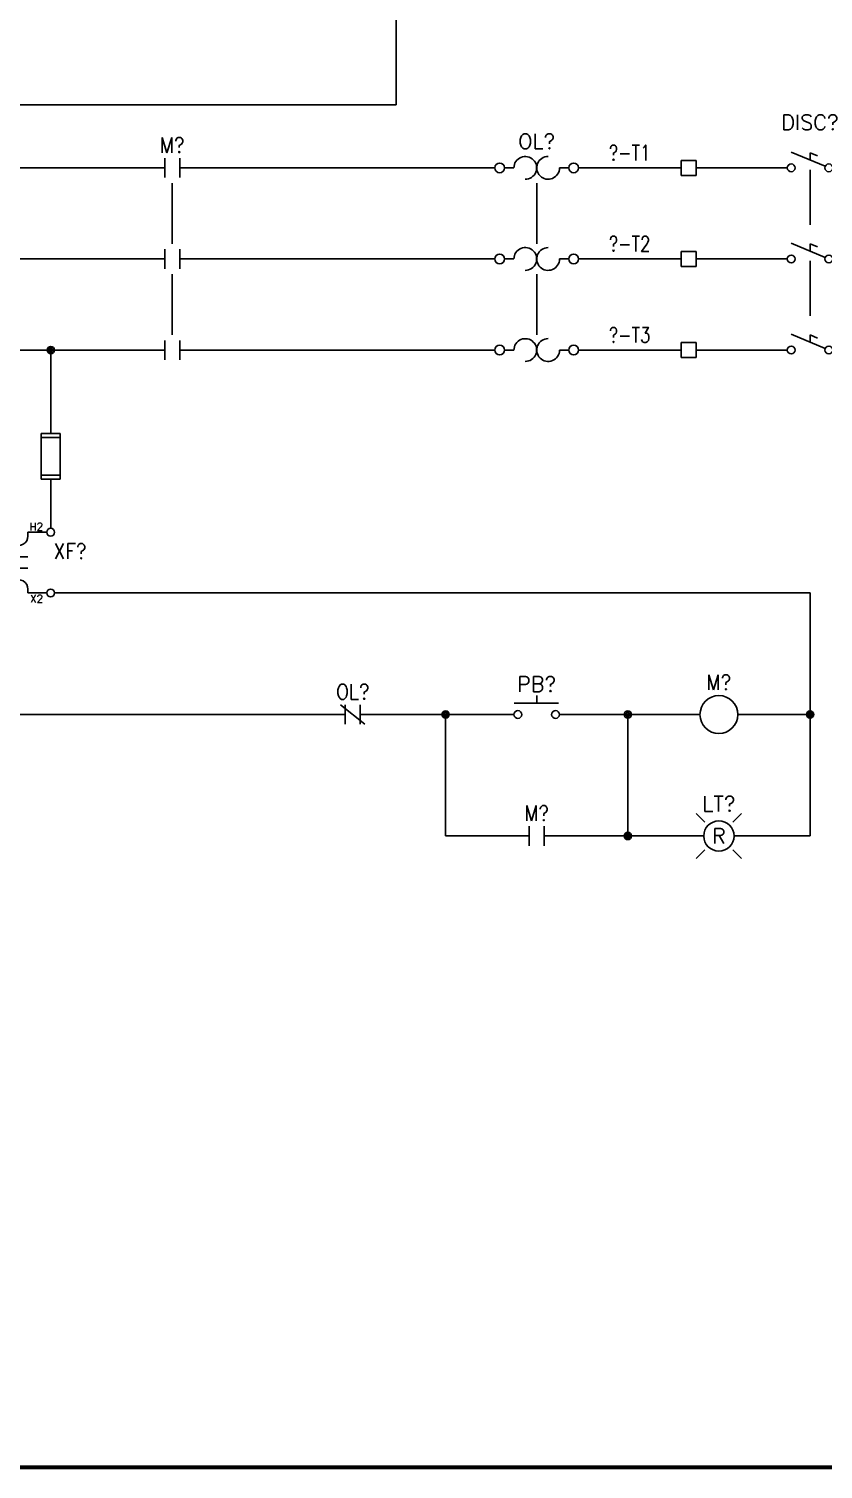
# Model space of a CAD drawing. Header units: inches. Extents: x 0 to 33.5, y 0 to 22.4.
# Drawn here: x 19.6 to 26.14, y 0.02 to 11.88 of the extents above; entities that cross this region are included whole.
import ezdxf
from ezdxf.enums import TextEntityAlignment as Align

# ---------------------------------------------------------------- set-up
doc = ezdxf.new("R2010")
doc.units = ezdxf.units.IN
doc.header["$MEASUREMENT"] = 0
for name, color, linetype in [('BLK_', 7, 'Continuous'), ('BRN_', 7, 'Continuous'), ('GRY_', 7, 'Continuous'), ('LINK', 9, 'Continuous'), ('MISC', 7, 'Continuous'), ('SYMS', 7, 'Continuous'), ('TAGS', 150, 'Continuous'), ('TERMS', 123, 'Continuous'), ('TITLE', 7, 'Continuous'), ('WIREFIXED', 7, 'Continuous'), ('WIRES', 7, 'Continuous'), ('XREF', 7, 'Continuous')]:
    doc.layers.add(name, color=color, linetype=linetype)
doc.styles.add('ITALIC', font='ITALIC')
doc.styles.add('SIMPLEX', font='SIMPLEX')
doc.styles.add('WD', font='romans.shx')

# ---------------------------------------------------------------- blocks, each defined once
blk = doc.blocks.new('NO_NUM_acade_title')
at = {"layer": 'TITLE', "const_width": 0.0312}
blk.add_lwpolyline([(30.594, 0.281), (30.594, 22.177), (30.344, 22.427), (0.281, 22.427), (0.031, 22.177), (0.031, 0.281), (0.281, 0.031), (30.344, 0.031)], close=True, dxfattribs=at)
at = {"layer": 'TITLE', "color": 1, "style": 'ITALIC'}
for tag, height, p in [('TITLE#1', 0.125, (32.156, 3.406)), ('TITLE#2', 0.125, (32.156, 3.204)), ('TITLE#3', 0.125, (32.156, 3.001)), ('TITLE#4', 0.125, (32.156, 2.799)), ('DWG#', 0.2, (32.156, 0.826))]:
    blk.add_attdef(tag, text='', height=height, dxfattribs=at).set_placement(p, align=Align.CENTER)
at = {"layer": 'TITLE', "color": 1, "style": 'SIMPLEX'}
blk.add_attdef('CAD#', (30.826, 1.958), '', height=0.0938, rotation=90, dxfattribs=at)
at = {"layer": 'TITLE', "color": 1}
for tag, p, height, style in [('ENGINEER', (31.237, 1.958), 0.0938, 'ITALIC'), ('CHKDBY', (32.424, 1.958), 0.0938, 'ITALIC'), ('JOB#', (31.464, 1.644), 0.0938, 'SIMPLEX'), ('DRAWNBY', (32.494, 1.644), 0.0938, 'ITALIC'), ('SCALE', (31.353, 1.344), 0.0938, 'SIMPLEX'), ('DATE', (32.408, 1.344), 0.0938, 'SIMPLEX'), ('SHTS', (32.532, 0.25), 0.2, 'ITALIC')]:
    blk.add_attdef(tag, p, '', height=height, dxfattribs=dict(at, style=style))
at = {"layer": 'TITLE', "color": 1, "style": 'ITALIC'}
blk.add_attdef('SH#', text='', height=0.2, dxfattribs=at).set_placement((31.881, 0.25), align=Align.RIGHT)
at = {"layer": 'TITLE', "color": 7, "flags": 9}
blk.add_attdef('WD_TB', (31.219, 0.031), '', height=0.125, dxfattribs=at)
blk = doc.blocks.new('HMS21')
at = {"linetype": 'Continuous'}
for p, q in [((-0.062, 0.08), (-0.062, -0.08)), ((0.062, 0.08), (0.062, -0.08))]:
    blk.add_line(p, q, dxfattribs=at)
at = {"style": 'WD'}
for tag, width, p in [('INST', 0.7, (0, 0.451)), ('LOC', 0.7, (0, 0.281)), ('TAG2', 0.9, (0, 0.125)), ('XREF', 0.7, (0, -0.297)), ('DESC1', 0.7, (0, -0.454)), ('DESC2', 0.7, (0, -0.61)), ('DESC3', 0.7, (0, -0.766))]:
    blk.add_attdef(tag, text='', height=0.125, dxfattribs=dict(at, width=width)).set_placement(p, align=Align.CENTER)
for tag, p in [('X2LINK', (0, 0.125)), ('X8LINK', (0, -0.125))]:
    blk.add_attdef(tag, p, '', height=0.01, dxfattribs=at)
for tag, p, height, flags in [('X4TERM01', (-0.062, 0), 0.0125, 1), ('X1TERM02', (0.062, 0), 0.0125, 1), ('FAMILY', (0.097, 0.053), 0.01, 9), ('CONTACT', (0.097, 0.036), 0.01, 1)]:
    blk.add_attdef(tag, p, '', height=height, dxfattribs=dict(at, flags=flags))
at = {"linetype": 'Continuous', "style": 'WD', "flags": 8}
blk.add_attdef('TERM01', text='', height=0.125, dxfattribs=at).set_placement((-0.125, -0.031), align=Align.TOP_RIGHT)
blk.add_attdef('TERM02', text='', height=0.125, dxfattribs=at).set_placement((0.125, -0.031), align=Align.TOP_LEFT)
blk = doc.blocks.new('WDDOT')
for radius in [0.03, 0.0187, 0.00929]:
    blk.add_circle((0, 0), radius)
blk = doc.blocks.new('HXF1')
for p, q in [((-0.469, 0), (-0.312, 0)), ((-0.312, 0), (-0.312, -0.031)), ((-0.156, 0), (-0.156, -0.031)), ((0, 0), (0, -0.031)), ((0.156, 0), (0.156, -0.031)), ((0.312, 0), (0.467, 0)), ((0.312, 0), (0.312, -0.031)), ((-0.312, -0.203), (0.312, -0.203)), ((-0.312, -0.297), (0.312, -0.297)), ((-0.312, -0.5), (-0.312, -0.469)), ((-0.156, -0.5), (-0.156, -0.469)), ((0, -0.5), (0, -0.469)), ((0.156, -0.5), (0.156, -0.469)), ((0.312, -0.5), (0.312, -0.469)), ((-0.469, -0.5), (-0.312, -0.5)), ((0.312, -0.5), (0.467, -0.5))]:
    blk.add_line(p, q)
for centre in [(-0.501, 0), (0.499, 0), (-0.501, -0.5), (0.499, -0.5)]:
    blk.add_circle(centre, 0.0322)
for centre, start, end in [((-0.234, -0.031), 180, 0.001), ((-0.078, -0.031), 180, 0.001), ((0.078, -0.031), 180, 0.001), ((0.234, -0.031), 180, 0.001), ((-0.234, -0.469), 0.001, 180.002), ((-0.078, -0.469), 0.001, 180.002), ((0.078, -0.469), 0.001, 180.002), ((0.234, -0.469), 0.001, 180.002)]:
    blk.add_arc(centre, 0.0781, start, end)
at = {"style": 'WD', "width": 0.7}
for tag, p in [('INST', (-0.591, 0.006)), ('LOC', (-0.591, -0.164)), ('DESC1', (-0.591, -0.32)), ('DESC2', (-0.591, -0.476))]:
    blk.add_attdef(tag, text='', height=0.125, dxfattribs=at).set_placement(p, align=Align.RIGHT)
at = {"linetype": 'Continuous', "style": 'WD', "flags": 8}
for tag, p in [('TERM03', (-0.031, 0.016)), ('TERM02', (0.438, 0.016))]:
    blk.add_attdef(tag, text='', height=0.125, dxfattribs=at).set_placement(p, align=Align.RIGHT)
blk.add_attdef('TERM01', (-0.438, 0.016), '', height=0.125, dxfattribs=at)
at = {"style": 'WD'}
for tag, p, height, flags in [('X4TERM01', (-0.533, 0), 0.0125, 1), ('X2TERM01', (-0.501, 0.032), 0.0125, 1), ('X2TERM03', (0, 0.009), 0.0125, 1), ('X2TERM02', (0.499, 0.032), 0.0125, 1), ('X1TERM02', (0.531, 0), 0.0125, 1), ('FAMILY', (0.46, -0.247), 0.01, 9), ('X4TERM04', (-0.533, -0.5), 0.0125, 1), ('X8TERM04', (-0.501, -0.532), 0.0125, 1), ('X8TERM06', (0, -0.507), 0.0125, 1), ('X8TERM05', (0.499, -0.532), 0.0125, 1), ('X1TERM05', (0.531, -0.5), 0.0125, 1)]:
    blk.add_attdef(tag, p, '', height=height, dxfattribs=dict(at, flags=flags))
blk.add_attdef('TAG1', (0.524, -0.219), '', height=0.125, dxfattribs=at)
at = {"linetype": 'Continuous', "style": 'WD', "flags": 9}
for tag, p in [('ASSYCODE', (0.487, -0.313)), ('MFG', (0.484, -0.295)), ('CAT', (0.485, -0.275))]:
    blk.add_attdef(tag, text='', height=0.01, dxfattribs=at).set_placement(p, align=Align.CENTER)
at = {"style": 'WD', "width": 0.7}
blk.add_attdef('RATING1', (0.556, -0.375), '', height=0.125, dxfattribs=at)
at = {"linetype": 'Continuous', "style": 'WD', "flags": 8}
for tag, p in [('TERM06', (-0.031, -0.516)), ('TERM05', (0.438, -0.516))]:
    blk.add_attdef(tag, text='', height=0.125, dxfattribs=at).set_placement(p, align=Align.TOP_RIGHT)
blk.add_attdef('TERM04', text='', height=0.125, dxfattribs=at).set_placement((-0.438, -0.516), align=Align.TOP_LEFT)
blk = doc.blocks.new('VFU2')
for p, q in [((-0.078, -0.188), (-0.078, 0.188)), ((-0.078, 0.188), (0.078, 0.188)), ((-0.078, 0.156), (0.078, 0.156)), ((0.078, 0.188), (0.078, -0.188)), ((-0.078, -0.156), (0.078, -0.156)), ((0.078, -0.188), (-0.078, -0.188))]:
    blk.add_line(p, q)
at = {"style": 'WD', "width": 0.7}
for tag, p in [('INST', (0.156, 0.359)), ('LOC', (0.156, 0.203)), ('TAG2', (0.156, 0.047)), ('DESC1', (0.156, -0.172)), ('DESC2', (0.156, -0.328)), ('DESC3', (0.156, -0.484))]:
    blk.add_attdef(tag, p, '', height=0.125, dxfattribs=at)
at = {"linetype": 'Continuous', "style": 'WD', "width": 0.7, "flags": 8}
blk.add_attdef('TERM01', text='', height=0.1, dxfattribs=at).set_placement((-0.055, 0.207), align=Align.RIGHT)
at = {"style": 'WD', "width": 0.7}
blk.add_attdef('RATING1', text='', height=0.0938, rotation=90, dxfattribs=at).set_placement((0, 0), align=Align.MIDDLE_CENTER)
at = {"color": 7, "style": 'WD', "flags": 1}
for tag, p in [('X2TERM01', (0, 0.188)), ('X8TERM02', (0, -0.188))]:
    blk.add_attdef(tag, p, '', height=0.01, dxfattribs=at)
at = {"linetype": 'Continuous', "style": 'WD', "flags": 9}
for tag, p in [('ASSYCODE', (-0.156, 0.063)), ('MFG', (-0.156, -0.105)), ('CAT', (-0.156, -0.085))]:
    blk.add_attdef(tag, text='', height=0.01, dxfattribs=at).set_placement(p, align=Align.CENTER)
at = {"color": 7, "style": 'WD'}
for tag, p in [('X4LINK', (-0.125, 0)), ('X1LINK', (0.141, 0))]:
    blk.add_attdef(tag, p, '', height=0.01, dxfattribs=at)
at = {"style": 'WD', "flags": 9}
blk.add_attdef('FAMILY', text='', height=0.01, dxfattribs=at).set_placement((-0.08, -0.036), align=Align.RIGHT)
at = {"linetype": 'Continuous', "style": 'WD', "width": 0.7, "flags": 8}
blk.add_attdef('TERM02', text='', height=0.1, dxfattribs=at).set_placement((-0.041, -0.213), align=Align.TOP_RIGHT)
blk = doc.blocks.new('HMS1')
blk.add_circle((0, 0), 0.156)
at = {"style": 'WD'}
for tag, width, p in [('INST', 0.7, (0.006, 0.528)), ('LOC', 0.7, (0.006, 0.359)), ('TAG1', 0.9, (0, 0.202))]:
    blk.add_attdef(tag, text='', height=0.125, dxfattribs=dict(at, width=width)).set_placement(p, align=Align.CENTER)
at = {"linetype": 'Continuous', "style": 'WD', "flags": 9}
blk.add_attdef('ASSYCODE', text='', height=0.01, dxfattribs=at).set_placement((0, 0.113), align=Align.CENTER)
at = {"style": 'WD', "flags": 9}
blk.add_attdef('FAMILY', text='', height=0.01, dxfattribs=at).set_placement((-0.005, 0.17), align=Align.CENTER)
at = {"linetype": 'Continuous', "style": 'WD', "flags": 1}
for tag, p in [('MFG', (0, 0.14)), ('CAT', (0, 0.159))]:
    blk.add_attdef(tag, text='', height=0.01, dxfattribs=at).set_placement(p, align=Align.MIDDLE)
at = {"style": 'WD'}
for tag, p, width in [('DESC1', (1.126, 0.076), 0.9), ('DESC2', (1.126, -0.081), 0.9), ('DESC3', (1.126, -0.237), 0.9), ('XREFNO', (1.359, -0.393), 0.8), ('XREFNC', (1.359, -0.549), 0.8)]:
    blk.add_attdef(tag, p, '', height=0.125, dxfattribs=dict(at, width=width))
at = {"style": 'WD', "flags": 1}
for tag, p in [('X4TERM01', (-0.156, 0)), ('X1TERM02', (0.156, 0))]:
    blk.add_attdef(tag, p, '', height=0.0125, dxfattribs=at)
at = {"linetype": 'Continuous', "style": 'WD'}
blk.add_attdef('TERM01', text='', height=0.125, dxfattribs=at).set_placement((-0.2, -0.035), align=Align.TOP_RIGHT)
blk.add_attdef('TERM02', text='', height=0.125, dxfattribs=at).set_placement((0.2, -0.035), align=Align.TOP_LEFT)
at = {"style": 'WD', "width": 0.8, "flags": 8}
for tag, p in [('NO', (1.126, -0.393)), ('NC', (1.126, -0.549))]:
    blk.add_attdef(tag, p, '', height=0.125, dxfattribs=at)
blk = doc.blocks.new('HOL22')
at = {"linetype": 'Continuous'}
for p, q in [((-0.1, 0.08), (0.1, -0.08)), ((-0.062, 0.08), (-0.062, -0.08)), ((0.062, 0.08), (0.062, -0.08))]:
    blk.add_line(p, q, dxfattribs=at)
at = {"style": 'WD'}
for tag, width, p in [('INST', 0.7, (0, 0.451)), ('LOC', 0.7, (0, 0.281)), ('TAG2', 0.9, (0, 0.125)), ('XREF', 0.7, (0, -0.297)), ('DESC1', 0.7, (0, -0.449)), ('DESC2', 0.7, (0, -0.606))]:
    blk.add_attdef(tag, text='', height=0.125, dxfattribs=dict(at, width=width)).set_placement(p, align=Align.CENTER)
for tag, p in [('X2LINK', (0, 0.25)), ('X8LINK', (0, -0.172))]:
    blk.add_attdef(tag, p, '', height=0.01, dxfattribs=at)
for tag, p, height, flags in [('X4TERM01', (-0.062, 0), 0.0125, 1), ('X1TERM02', (0.062, 0), 0.0125, 1), ('FAMILY', (0.097, 0.053), 0.01, 9), ('CONTACT', (0.097, 0.036), 0.01, 1)]:
    blk.add_attdef(tag, p, '', height=height, dxfattribs=dict(at, flags=flags))
at = {"linetype": 'Continuous', "style": 'WD', "flags": 8}
blk.add_attdef('TERM01', text='', height=0.125, dxfattribs=at).set_placement((-0.125, -0.016), align=Align.TOP_RIGHT)
blk.add_attdef('TERM02', text='', height=0.125, dxfattribs=at).set_placement((0.125, -0.016), align=Align.TOP_LEFT)
blk = doc.blocks.new('HPB11')
for p, q in [((0, 0.156), (0, 0.094)), ((-0.185, 0.094), (0.18, 0.094))]:
    blk.add_line(p, q)
for centre in [(-0.155, 0), (0.155, 0)]:
    blk.add_circle(centre, 0.0322)
at = {"style": 'WD', "width": 0.7}
for tag, p in [('INST', (0, 0.826)), ('LOC', (0, 0.656)), ('DESC1', (0, 0.5)), ('DESC2', (0, 0.344)), ('XREF', (0, -0.219))]:
    blk.add_attdef(tag, text='', height=0.125, dxfattribs=at).set_placement(p, align=Align.CENTER)
at = {"style": 'WD'}
blk.add_attdef('TAG1', text='', height=0.125, dxfattribs=at).set_placement((0, 0.188), align=Align.CENTER)
for tag, p in [('X2LINK', (0, 0.219)), ('X8LINK', (0, 0))]:
    blk.add_attdef(tag, p, '', height=0.01, dxfattribs=at)
for tag, p, height, flags in [('FAMILY', (0.205, 0.152), 0.01, 9), ('CONTACT', (0.205, 0.136), 0.01, 1), ('X4TERM01', (-0.188, 0), 0.0125, 1), ('X1TERM02', (0.188, 0), 0.0125, 1)]:
    blk.add_attdef(tag, p, '', height=height, dxfattribs=dict(at, flags=flags))
at = {"linetype": 'Continuous', "style": 'WD', "flags": 9}
for tag, p in [('ASSYCODE', (0.23, 0.071)), ('MFG', (0.228, 0.089)), ('CAT', (0.23, 0.108))]:
    blk.add_attdef(tag, text='', height=0.01, dxfattribs=at).set_placement(p, align=Align.CENTER)
at = {"linetype": 'Continuous', "style": 'WD', "flags": 8}
blk.add_attdef('TERM01', text='', height=0.125, dxfattribs=at).set_placement((-0.25, -0.031), align=Align.TOP_RIGHT)
blk.add_attdef('TERM02', text='', height=0.125, dxfattribs=at).set_placement((0.25, -0.031), align=Align.TOP_LEFT)
blk = doc.blocks.new('HLT1R')
for p, q in [((-0.115, 0.115), (-0.186, 0.186)), ((0.115, 0.115), (0.186, 0.186)), ((-0.115, -0.115), (-0.186, -0.186)), ((0.115, -0.115), (0.186, -0.186))]:
    blk.add_line(p, q)
blk.add_circle((0, 0), 0.125)
at = {"style": 'WD', "width": 0.7}
for tag, p in [('INST', (0.006, 0.528)), ('LOC', (0.006, 0.359))]:
    blk.add_attdef(tag, text='', height=0.125, dxfattribs=at).set_placement(p, align=Align.CENTER)
at = {"style": 'WD'}
blk.add_attdef('TAG1', text='', height=0.125, dxfattribs=at).set_placement((0, 0.202), align=Align.CENTER)
at = {"style": 'WD', "flags": 9}
blk.add_attdef('FAMILY', text='', height=0.01, dxfattribs=at).set_placement((-0.005, 0.161), align=Align.CENTER)
at = {"linetype": 'Continuous', "style": 'WD', "flags": 1}
for tag, p in [('MFG', (0, 0.121)), ('CAT', (0, 0.14))]:
    blk.add_attdef(tag, text='', height=0.01, dxfattribs=at).set_placement(p, align=Align.MIDDLE)
at = {"style": 'WD'}
for tag, p, width in [('DESC1', (1.125, 0), 0.9), ('WDTAGALT', (1.125, -0.312), 0.7)]:
    blk.add_attdef(tag, p, '', height=0.125, dxfattribs=dict(at, width=width))
blk.add_attdef('COLOR', text='', height=0.125, dxfattribs=at).set_placement((0, 0), align=Align.MIDDLE)
at = {"style": 'WD', "flags": 1}
for tag, p in [('X4TERM01', (-0.125, 0)), ('X1TERM02', (0.125, 0))]:
    blk.add_attdef(tag, p, '', height=0.0125, dxfattribs=at)
at = {"linetype": 'Continuous', "style": 'WD', "flags": 9}
blk.add_attdef('ASSYCODE', text='', height=0.01, dxfattribs=at).set_placement((-0.003, 0.098), align=Align.CENTER)
at = {"linetype": 'Continuous', "style": 'WD', "flags": 8}
blk.add_attdef('TERM01', text='', height=0.125, dxfattribs=at).set_placement((-0.175, -0.031), align=Align.TOP_RIGHT)
blk.add_attdef('TERM02', text='', height=0.125, dxfattribs=at).set_placement((0.175, -0.031), align=Align.TOP_LEFT)
at = {"style": 'WD', "width": 0.9}
blk.add_attdef('DESC2', text='', height=0.125, dxfattribs=at).set_placement((1.125, -0.031), align=Align.TOP_LEFT)
blk = doc.blocks.new('HOL1')
for p, q in [((-0.264, 0), (-0.188, 0)), ((0.188, 0), (0.264, 0))]:
    blk.add_line(p, q)
at = {"linetype": 'Continuous'}
for centre in [(-0.304, 0), (0.304, 0)]:
    blk.add_circle(centre, 0.04, dxfattribs=at)
for centre, start, end in [((-0.094, 0), 270.001, 180.002), ((0.094, 0), 90, 0.001)]:
    blk.add_arc(centre, 0.0938, start, end)
at = {"style": 'WD', "width": 0.7}
for tag, p in [('INST', (0, 0.795)), ('LOC', (0, 0.625)), ('DESC1', (0, 0.469)), ('DESC2', (0, 0.312)), ('RATING1', (0, -0.266))]:
    blk.add_attdef(tag, text='', height=0.125, dxfattribs=at).set_placement(p, align=Align.CENTER)
at = {"style": 'WD'}
blk.add_attdef('TAG1', text='', height=0.125, dxfattribs=at).set_placement((0, 0.156), align=Align.CENTER)
for tag, p in [('X2LINK', (0, 0.125)), ('X8LINK', (0, -0.125))]:
    blk.add_attdef(tag, p, '', height=0.01, dxfattribs=at)
for tag, p, height, flags in [('FAMILY', (0.205, 0.152), 0.01, 9), ('X4TERM01', (-0.344, 0), 0.0125, 1), ('X1TERM02', (0.344, 0), 0.0125, 1)]:
    blk.add_attdef(tag, p, '', height=height, dxfattribs=dict(at, flags=flags))
at = {"linetype": 'Continuous', "style": 'WD', "flags": 9}
for tag, p in [('ASSYCODE', (0.219, 0.062)), ('MFG', (0.228, 0.089)), ('CAT', (0.23, 0.108))]:
    blk.add_attdef(tag, text='', height=0.01, dxfattribs=at).set_placement(p, align=Align.CENTER)
at = {"linetype": 'Continuous', "style": 'WD', "flags": 8}
blk.add_attdef('TERM01', text='', height=0.125, dxfattribs=at).set_placement((-0.406, -0.031), align=Align.TOP_RIGHT)
blk.add_attdef('TERM02', text='', height=0.125, dxfattribs=at).set_placement((0.406, -0.031), align=Align.TOP_LEFT)
blk = doc.blocks.new('HOL2')
for p, q in [((-0.264, 0), (-0.188, 0)), ((0.188, 0), (0.264, 0))]:
    blk.add_line(p, q)
at = {"linetype": 'Continuous'}
for centre in [(-0.304, 0), (0.304, 0)]:
    blk.add_circle(centre, 0.04, dxfattribs=at)
for centre, start, end in [((-0.094, 0), 270.001, 180.002), ((0.094, 0), 90, 0.001)]:
    blk.add_arc(centre, 0.0938, start, end)
at = {"style": 'WD', "width": 0.7}
for tag, p in [('INST', (0, 0.81)), ('LOC', (0, 0.641)), ('DESC1', (0, 0.484)), ('DESC2', (0, 0.328))]:
    blk.add_attdef(tag, text='', height=0.125, dxfattribs=at).set_placement(p, align=Align.CENTER)
at = {"style": 'WD'}
blk.add_attdef('TAG2', text='', height=0.125, dxfattribs=at).set_placement((0, 0.172), align=Align.CENTER)
for tag, p in [('X2LINK', (0, 0.125)), ('X8LINK', (0, -0.125))]:
    blk.add_attdef(tag, p, '', height=0.01, dxfattribs=at)
for tag, p, height, flags in [('FAMILY', (0.205, 0.152), 0.01, 9), ('X4TERM01', (-0.344, 0), 0.0125, 1), ('X1TERM02', (0.344, 0), 0.0125, 1)]:
    blk.add_attdef(tag, p, '', height=height, dxfattribs=dict(at, flags=flags))
at = {"linetype": 'Continuous', "style": 'WD', "flags": 8}
blk.add_attdef('TERM01', text='', height=0.125, dxfattribs=at).set_placement((-0.406, -0.016), align=Align.TOP_RIGHT)
blk.add_attdef('TERM02', text='', height=0.125, dxfattribs=at).set_placement((0.406, -0.016), align=Align.TOP_LEFT)
blk = doc.blocks.new('HT0001')
for p, q in [((-0.062, 0.062), (0.062, 0.062)), ((-0.062, -0.062), (-0.062, 0.062)), ((0.062, 0.062), (0.062, -0.062)), ((0.062, -0.062), (-0.062, -0.062))]:
    blk.add_line(p, q)
at = {"style": 'WD'}
for tag, p, width in [('INST', (0.062, 0.42), 0.7), ('LOC', (0.062, 0.25), 0.7), ('DESC1', (0.05, -0.385), 0.8)]:
    blk.add_attdef(tag, p, '', height=0.125, dxfattribs=dict(at, width=width))
at = {"linetype": 'Continuous', "style": 'WD'}
for tag, p, height, width, flags in [('TERM01', (0.062, 0.094), 0.125, 0.8, 8), ('TAGSTRIP', (0.05, -0.229), 0.125, 0.9, 8), ('CAT', (0.213, -0.406), 0.109, 0.8, 1), ('DESC2', (0.05, -0.541), 0.125, 0.8, 8), ('DESC3', (0.05, -0.698), 0.125, 0.8, 8)]:
    blk.add_attdef(tag, p, '', height=height, dxfattribs=dict(at, width=width, flags=flags))
at = {"style": 'WD', "flags": 1}
for tag, p, height in [('X4TERM01', (-0.062, 0), 0.0125), ('X4TERMDESC01', (-0.055, -0.023), 0.025), ('X2TERMDESC01', (-0.006, 0.029), 0.025), ('STRIPSEQ', (0, 0), 0.00125), ('X2TERM01', (0, 0.062), 0.0125), ('X2PIN01', (0.033, 0.084), 0.0125), ('X1TERMDESC01', (0.039, 0.007), 0.025), ('X1TERM01', (0.062, 0), 0.0125), ('X1PIN01', (0.087, 0.016), 0.0125), ('X4PIN01', (-0.114, -0.038), 0.0125), ('LINKTERM', (0, -0.002), 0.00125), ('X8TERM01', (0, -0.062), 0.0125), ('X8TERMDESC01', (0, -0.054), 0.025), ('X8PIN01', (0.026, -0.096), 0.0125)]:
    blk.add_attdef(tag, p, '', height=height, dxfattribs=at)
at = {"linetype": 'Continuous', "style": 'WD', "width": 0.8, "flags": 1}
blk.add_attdef('MFG', text='', height=0.109, dxfattribs=at).set_placement((0.088, -0.406), align=Align.RIGHT)
at = {"style": 'WD', "width": 0.7, "flags": 1}
blk.add_attdef('ASSYCODE', (0.062, -0.281), '', height=0.01, dxfattribs=at)
blk = doc.blocks.new('HDS11')
for p, q in [((0.126, 0.013), (-0.156, 0.13)), ((0, 0.065), (0, 0.125)), ((0.062, 0.099), (0, 0.125))]:
    blk.add_line(p, q)
for centre in [(-0.155, 0), (0.155, 0)]:
    blk.add_circle(centre, 0.0322)
at = {"style": 'WD', "width": 0.7}
for tag, p in [('INST', (0, 0.625)), ('LOC', (0, 0.469)), ('RATING1', (0, 0.156)), ('XREF', (0, -0.236)), ('DESC1', (0, -0.406)), ('DESC2', (0, -0.562))]:
    blk.add_attdef(tag, text='', height=0.125, dxfattribs=at).set_placement(p, align=Align.CENTER)
at = {"style": 'WD'}
blk.add_attdef('TAG1', text='', height=0.125, dxfattribs=at).set_placement((0, 0.312), align=Align.CENTER)
for tag, p in [('X2LINK', (0, 0.438)), ('X8LINK', (0, -0.016))]:
    blk.add_attdef(tag, p, '', height=0.01, dxfattribs=at)
for tag, p, height, flags in [('FAMILY', (0.206, 0.131), 0.01, 9), ('X4TERM01', (-0.188, 0), 0.0125, 1), ('X1TERM02', (0.188, 0), 0.0125, 1), ('CONTACT', (0.206, 0.04), 0.01, 9)]:
    blk.add_attdef(tag, p, '', height=height, dxfattribs=dict(at, flags=flags))
at = {"linetype": 'Continuous', "style": 'WD', "flags": 9}
for tag, p in [('ASSYCODE', (0.219, 0.062)), ('MFG', (0.228, 0.089)), ('CAT', (0.23, 0.108))]:
    blk.add_attdef(tag, text='', height=0.01, dxfattribs=at).set_placement(p, align=Align.CENTER)
at = {"linetype": 'Continuous', "style": 'WD', "flags": 8}
blk.add_attdef('TERM01', text='', height=0.125, dxfattribs=at).set_placement((-0.25, -0.031), align=Align.TOP_RIGHT)
blk.add_attdef('TERM02', text='', height=0.125, dxfattribs=at).set_placement((0.25, -0.031), align=Align.TOP_LEFT)
blk = doc.blocks.new('HDS21')
for p, q in [((0.126, 0.013), (-0.156, 0.13)), ((0, 0.065), (0, 0.125)), ((0.062, 0.099), (0, 0.125))]:
    blk.add_line(p, q)
for centre in [(-0.155, 0), (0.155, 0)]:
    blk.add_circle(centre, 0.0322)
at = {"style": 'WD', "width": 0.7}
for tag, p in [('INST', (0, 0.625)), ('LOC', (0, 0.469)), ('RATING1', (0, 0.156)), ('XREF', (0, -0.236)), ('DESC1', (0, -0.406)), ('DESC2', (0, -0.562))]:
    blk.add_attdef(tag, text='', height=0.125, dxfattribs=at).set_placement(p, align=Align.CENTER)
at = {"style": 'WD'}
blk.add_attdef('TAG2', text='', height=0.125, dxfattribs=at).set_placement((0, 0.312), align=Align.CENTER)
for tag, p in [('X2LINK', (0, 0.281)), ('X8LINK', (0, -0.016))]:
    blk.add_attdef(tag, p, '', height=0.01, dxfattribs=at)
for tag, p, height, flags in [('FAMILY', (0.206, 0.131), 0.01, 9), ('X4TERM01', (-0.188, 0), 0.0125, 1), ('X1TERM02', (0.188, 0), 0.0125, 1), ('CONTACT', (0.206, 0.103), 0.01, 9)]:
    blk.add_attdef(tag, p, '', height=height, dxfattribs=dict(at, flags=flags))
at = {"linetype": 'Continuous', "style": 'WD', "flags": 8}
blk.add_attdef('TERM01', text='', height=0.125, dxfattribs=at).set_placement((-0.25, -0.031), align=Align.TOP_RIGHT)
blk.add_attdef('TERM02', text='', height=0.125, dxfattribs=at).set_placement((0.25, -0.031), align=Align.TOP_LEFT)
blk = doc.blocks.new('WD_WNH')
at = {"linetype": 'Continuous', "style": 'WD', "width": 0.8}
blk.add_attdef('WIRENO', text='', height=0.125, dxfattribs=at).set_placement((0, 0.062), align=Align.CENTER)
at = {"style": 'WD', "flags": 1}
for tag, p in [('W01USER', (0, 0.078)), ('W02USER', (0, 0.07)), ('W03USER', (0, 0.062)), ('W04USER', (0, 0.055)), ('W05USER', (0, 0.047)), ('W06USER', (0, 0.039)), ('W07USER', (0, 0.031)), ('W08USER', (0, 0.023)), ('W09USER', (0, 0.016)), ('W10USER', (0, 0.008))]:
    blk.add_attdef(tag, text='', height=0.005, dxfattribs=at).set_placement(p, align=Align.CENTER)

msp = doc.modelspace()

# ---------------------------------------------------------------- linework, layer by layer
at = {"layer": 'BLK_'}
msp.add_line((25.845, 9.98), (25.095, 9.98), dxfattribs=at)
at = {"layer": 'BRN_'}
msp.add_line((25.845, 10.73), (25.095, 10.73), dxfattribs=at)
at = {"layer": 'GRY_'}
msp.add_line((25.095, 9.23), (25.845, 9.23), dxfattribs=at)
at = {"layer": 'LINK'}
for points in [[(26.033, 10.714), (26.033, 10.261)], [(20.783, 10.605), (20.783, 10.105)], [(23.783, 10.605), (23.783, 10.105)], [(26.033, 9.964), (26.033, 9.511)], [(20.783, 9.855), (20.783, 9.355)], [(23.783, 9.855), (23.783, 9.355)]]:
    msp.add_lwpolyline(points, dxfattribs=at)
at = {"layer": 'WIRES'}
for p, q in [((22.625, 11.25), (22.625, 19)), ((16, 11.25), (22.625, 11.25)), ((20.72, 10.73), (17.908, 10.73)), ((23.439, 10.73), (20.845, 10.73)), ((24.97, 10.73), (24.126, 10.73)), ((20.72, 9.98), (17.908, 9.98)), ((23.439, 9.98), (20.845, 9.98)), ((24.97, 9.98), (24.126, 9.98)), ((17.908, 9.23), (20.72, 9.23)), ((19.783, 9.23), (19.783, 8.542)), ((20.845, 9.23), (23.439, 9.23)), ((24.126, 9.23), (24.97, 9.23)), ((19.783, 8.167), (19.783, 7.759)), ((26.033, 7.23), (19.814, 7.23)), ((26.033, 5.23), (26.033, 7.23)), ((19.22, 6.23), (22.206, 6.23)), ((22.331, 6.23), (23.595, 6.23)), ((23.033, 5.23), (23.033, 6.23)), ((23.97, 6.23), (25.126, 6.23)), ((24.533, 5.23), (24.533, 6.23)), ((25.439, 6.23), (26.033, 6.23)), ((23.033, 5.23), (23.72, 5.23)), ((23.845, 5.23), (25.158, 5.23)), ((25.408, 5.23), (26.033, 5.23))]:
    msp.add_line(p, q, dxfattribs=at)

# ---------------------------------------------------------------- block references
msp.add_blockref('NO_NUM_acade_title', (0, 0))
at = {"layer": 'SYMS'}
ref = msp.add_blockref('HDS11', (26.033, 10.73), dxfattribs=at)
ref.add_attrib('TAG1', 'DISC?', dxfattribs={"layer": 'TAGS', "height": 0.125, "style": 'WD'}).set_placement((26.033, 11.042), align=Align.CENTER)
ref = msp.add_blockref('HMS21', (20.783, 10.73), dxfattribs=at)
ref.add_attrib('TAG2', 'M?', dxfattribs={"layer": 'TAGS', "height": 0.125, "style": 'WD', "width": 0.9}).set_placement((20.783, 10.855), align=Align.CENTER)
ref = msp.add_blockref('HOL1', (23.783, 10.73), dxfattribs=at)
ref.add_attrib('TAG1', 'OL?', dxfattribs={"layer": 'TAGS', "height": 0.125, "style": 'WD'}).set_placement((23.783, 10.886), align=Align.CENTER)
for name, p in [('HT0001', (25.033, 10.73)), ('HOL2', (23.783, 9.98)), ('HDS21', (26.033, 9.98)), ('HMS21', (20.783, 9.98)), ('HT0001', (25.033, 9.98)), ('WDDOT', (19.783, 9.23)), ('HMS21', (20.783, 9.23)), ('HOL2', (23.783, 9.23)), ('HT0001', (25.033, 9.23)), ('HDS21', (26.033, 9.23)), ('VFU2', (19.783, 8.355)), ('WDDOT', (23.033, 6.229)), ('WDDOT', (24.533, 6.229)), ('WDDOT', (26.033, 6.229)), ('WDDOT', (24.533, 5.229))]:
    msp.add_blockref(name, p, dxfattribs=at)
ref = msp.add_blockref('HXF1', (19.283, 7.73), dxfattribs=at)
ref.add_attrib('TERM04', 'X1', dxfattribs={"layer": 'TERMS', "linetype": 'Continuous', "height": 0.0625, "style": 'WD', "flags": 8}).set_placement((18.845, 7.214), align=Align.TOP_LEFT)
ref.add_attrib('TERM05', 'X2', dxfattribs={"layer": 'TERMS', "linetype": 'Continuous', "height": 0.0625, "style": 'WD', "flags": 8}).set_placement((19.72, 7.214), align=Align.TOP_RIGHT)
ref.add_attrib('TAG1', 'XF?', (19.807, 7.511), dxfattribs={"layer": 'TAGS', "height": 0.125, "style": 'WD', "width": 0.9})
ref.add_attrib('TERM02', 'H2', dxfattribs={"layer": 'TERMS', "linetype": 'Continuous', "height": 0.0625, "style": 'WD', "flags": 8}).set_placement((19.72, 7.745), align=Align.RIGHT)
ref.add_attrib('TERM01', 'H1', (18.845, 7.745), dxfattribs={"layer": 'TERMS', "linetype": 'Continuous', "height": 0.0625, "style": 'WD', "flags": 8})
ref = msp.add_blockref('HPB11', (23.783, 6.229), dxfattribs=at)
ref.add_attrib('TAG1', 'PB?', dxfattribs={"layer": 'TAGS', "height": 0.125, "style": 'WD'}).set_placement((23.783, 6.417), align=Align.CENTER)
ref = msp.add_blockref('HMS1', (25.283, 6.229), dxfattribs=at)
ref.add_attrib('NC', 'NC', (26.409, 5.68), dxfattribs={"layer": 'MISC', "height": 0.125, "style": 'WD', "width": 0.8, "flags": 8})
ref.add_attrib('NO', 'NO', (26.409, 5.836), dxfattribs={"layer": 'MISC', "height": 0.125, "style": 'WD', "width": 0.8, "flags": 8})
ref.add_attrib('XREFNO', '?,?,?,?', (26.642, 5.836), dxfattribs={"layer": 'XREF', "height": 0.125, "style": 'WD', "width": 0.8})
ref.add_attrib('TAG1', 'M?', dxfattribs={"layer": 'TAGS', "height": 0.125, "style": 'WD', "width": 0.9}).set_placement((25.283, 6.432), align=Align.CENTER)
ref = msp.add_blockref('HOL22', (22.269, 6.229), dxfattribs=at)
ref.add_attrib('TAG2', 'OL?', dxfattribs={"layer": 'TAGS', "height": 0.125, "style": 'WD', "width": 0.9}).set_placement((22.269, 6.354), align=Align.CENTER)
ref = msp.add_blockref('HMS21', (23.783, 5.229), dxfattribs=at)
ref.add_attrib('TAG2', 'M?', dxfattribs={"layer": 'TAGS', "height": 0.125, "style": 'WD', "width": 0.9}).set_placement((23.783, 5.354), align=Align.CENTER)
ref = msp.add_blockref('HLT1R', (25.283, 5.229), dxfattribs=at)
ref.add_attrib('TAG1', 'LT?', dxfattribs={"layer": 'TAGS', "height": 0.125, "style": 'WD'}).set_placement((25.283, 5.432), align=Align.CENTER)
ref.add_attrib('COLOR', 'R', dxfattribs={"layer": 'MISC', "height": 0.125, "style": 'WD'}).set_placement((25.283, 5.229), align=Align.MIDDLE)
at = {"layer": 'WIREFIXED'}
ref = msp.add_blockref('WD_WNH', (24.548, 10.73), dxfattribs=at)
ref.add_attrib('WIRENOF', '?-T1', dxfattribs={"linetype": 'Continuous', "height": 0.125, "style": 'WD', "width": 0.8}).set_placement((24.548, 10.792), align=Align.CENTER)
ref = msp.add_blockref('WD_WNH', (24.548, 9.98), dxfattribs=at)
ref.add_attrib('WIRENOF', '?-T2', dxfattribs={"linetype": 'Continuous', "height": 0.125, "style": 'WD', "width": 0.8}).set_placement((24.548, 10.042), align=Align.CENTER)
ref = msp.add_blockref('WD_WNH', (24.548, 9.23), dxfattribs=at)
ref.add_attrib('WIRENOF', '?-T3', dxfattribs={"linetype": 'Continuous', "height": 0.125, "style": 'WD', "width": 0.8}).set_placement((24.548, 9.292), align=Align.CENTER)

doc.saveas('drawing.dxf')
